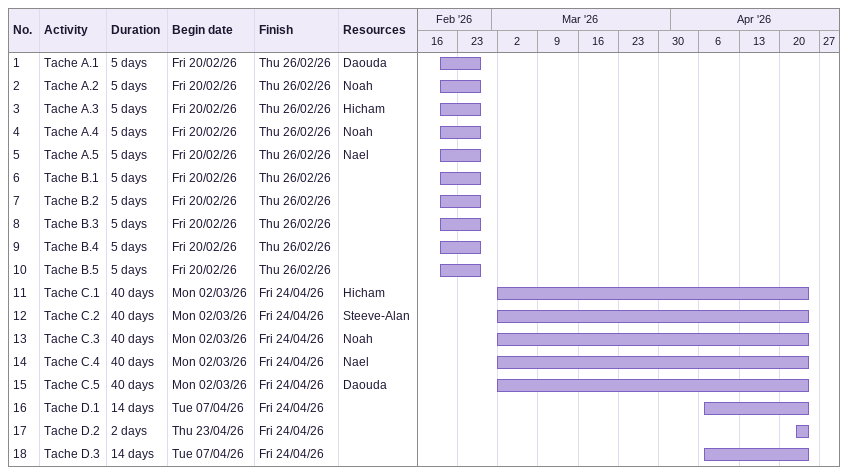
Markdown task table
| ID | Task | Duration | Start | Finish | Resources |
|---|---|---|---|---|---|
| 1 | Tache A.1 | 5d | 2026-02-20 | 2026-02-26 | Daouda |
| 2 | Tache A.2 | 5d | 2026-02-20 | 2026-02-26 | Noah |
| 3 | Tache A.3 | 5d | 2026-02-20 | 2026-02-26 | Hicham |
| 4 | Tache A.4 | 5d | 2026-02-20 | 2026-02-26 | Noah |
| 5 | Tache A.5 | 5d | 2026-02-20 | 2026-02-26 | Nael |
| 6 | Tache B.1 | 5d | 2026-02-20 | 2026-02-26 |  |
| 7 | Tache B.2 | 5d | 2026-02-20 | 2026-02-26 |  |
| 8 | Tache B.3 | 5d | 2026-02-20 | 2026-02-26 |  |
| 9 | Tache B.4 | 5d | 2026-02-20 | 2026-02-26 |  |
| 10 | Tache B.5 | 5d | 2026-02-20 | 2026-02-26 |  |
| 11 | Tache C.1 | 40d | 2026-03-02 | 2026-04-24 | Hicham |
| 12 | Tache C.2 | 40d | 2026-03-02 | 2026-04-24 | Steeve-Alan |
| 13 | Tache C.3 | 40d | 2026-03-02 | 2026-04-24 | Noah |
| 14 | Tache C.4 | 40d | 2026-03-02 | 2026-04-24 | Nael |
| 15 | Tache C.5 | 40d | 2026-03-02 | 2026-04-24 | Daouda |
| 16 | Tache D.1 | 14d | 2026-04-07 | 2026-04-24 |  |
| 17 | Tache D.2 | 2d | 2026-04-23 | 2026-04-24 |  |
| 18 | Tache D.3 | 14d | 2026-04-07 | 2026-04-24 |  |
